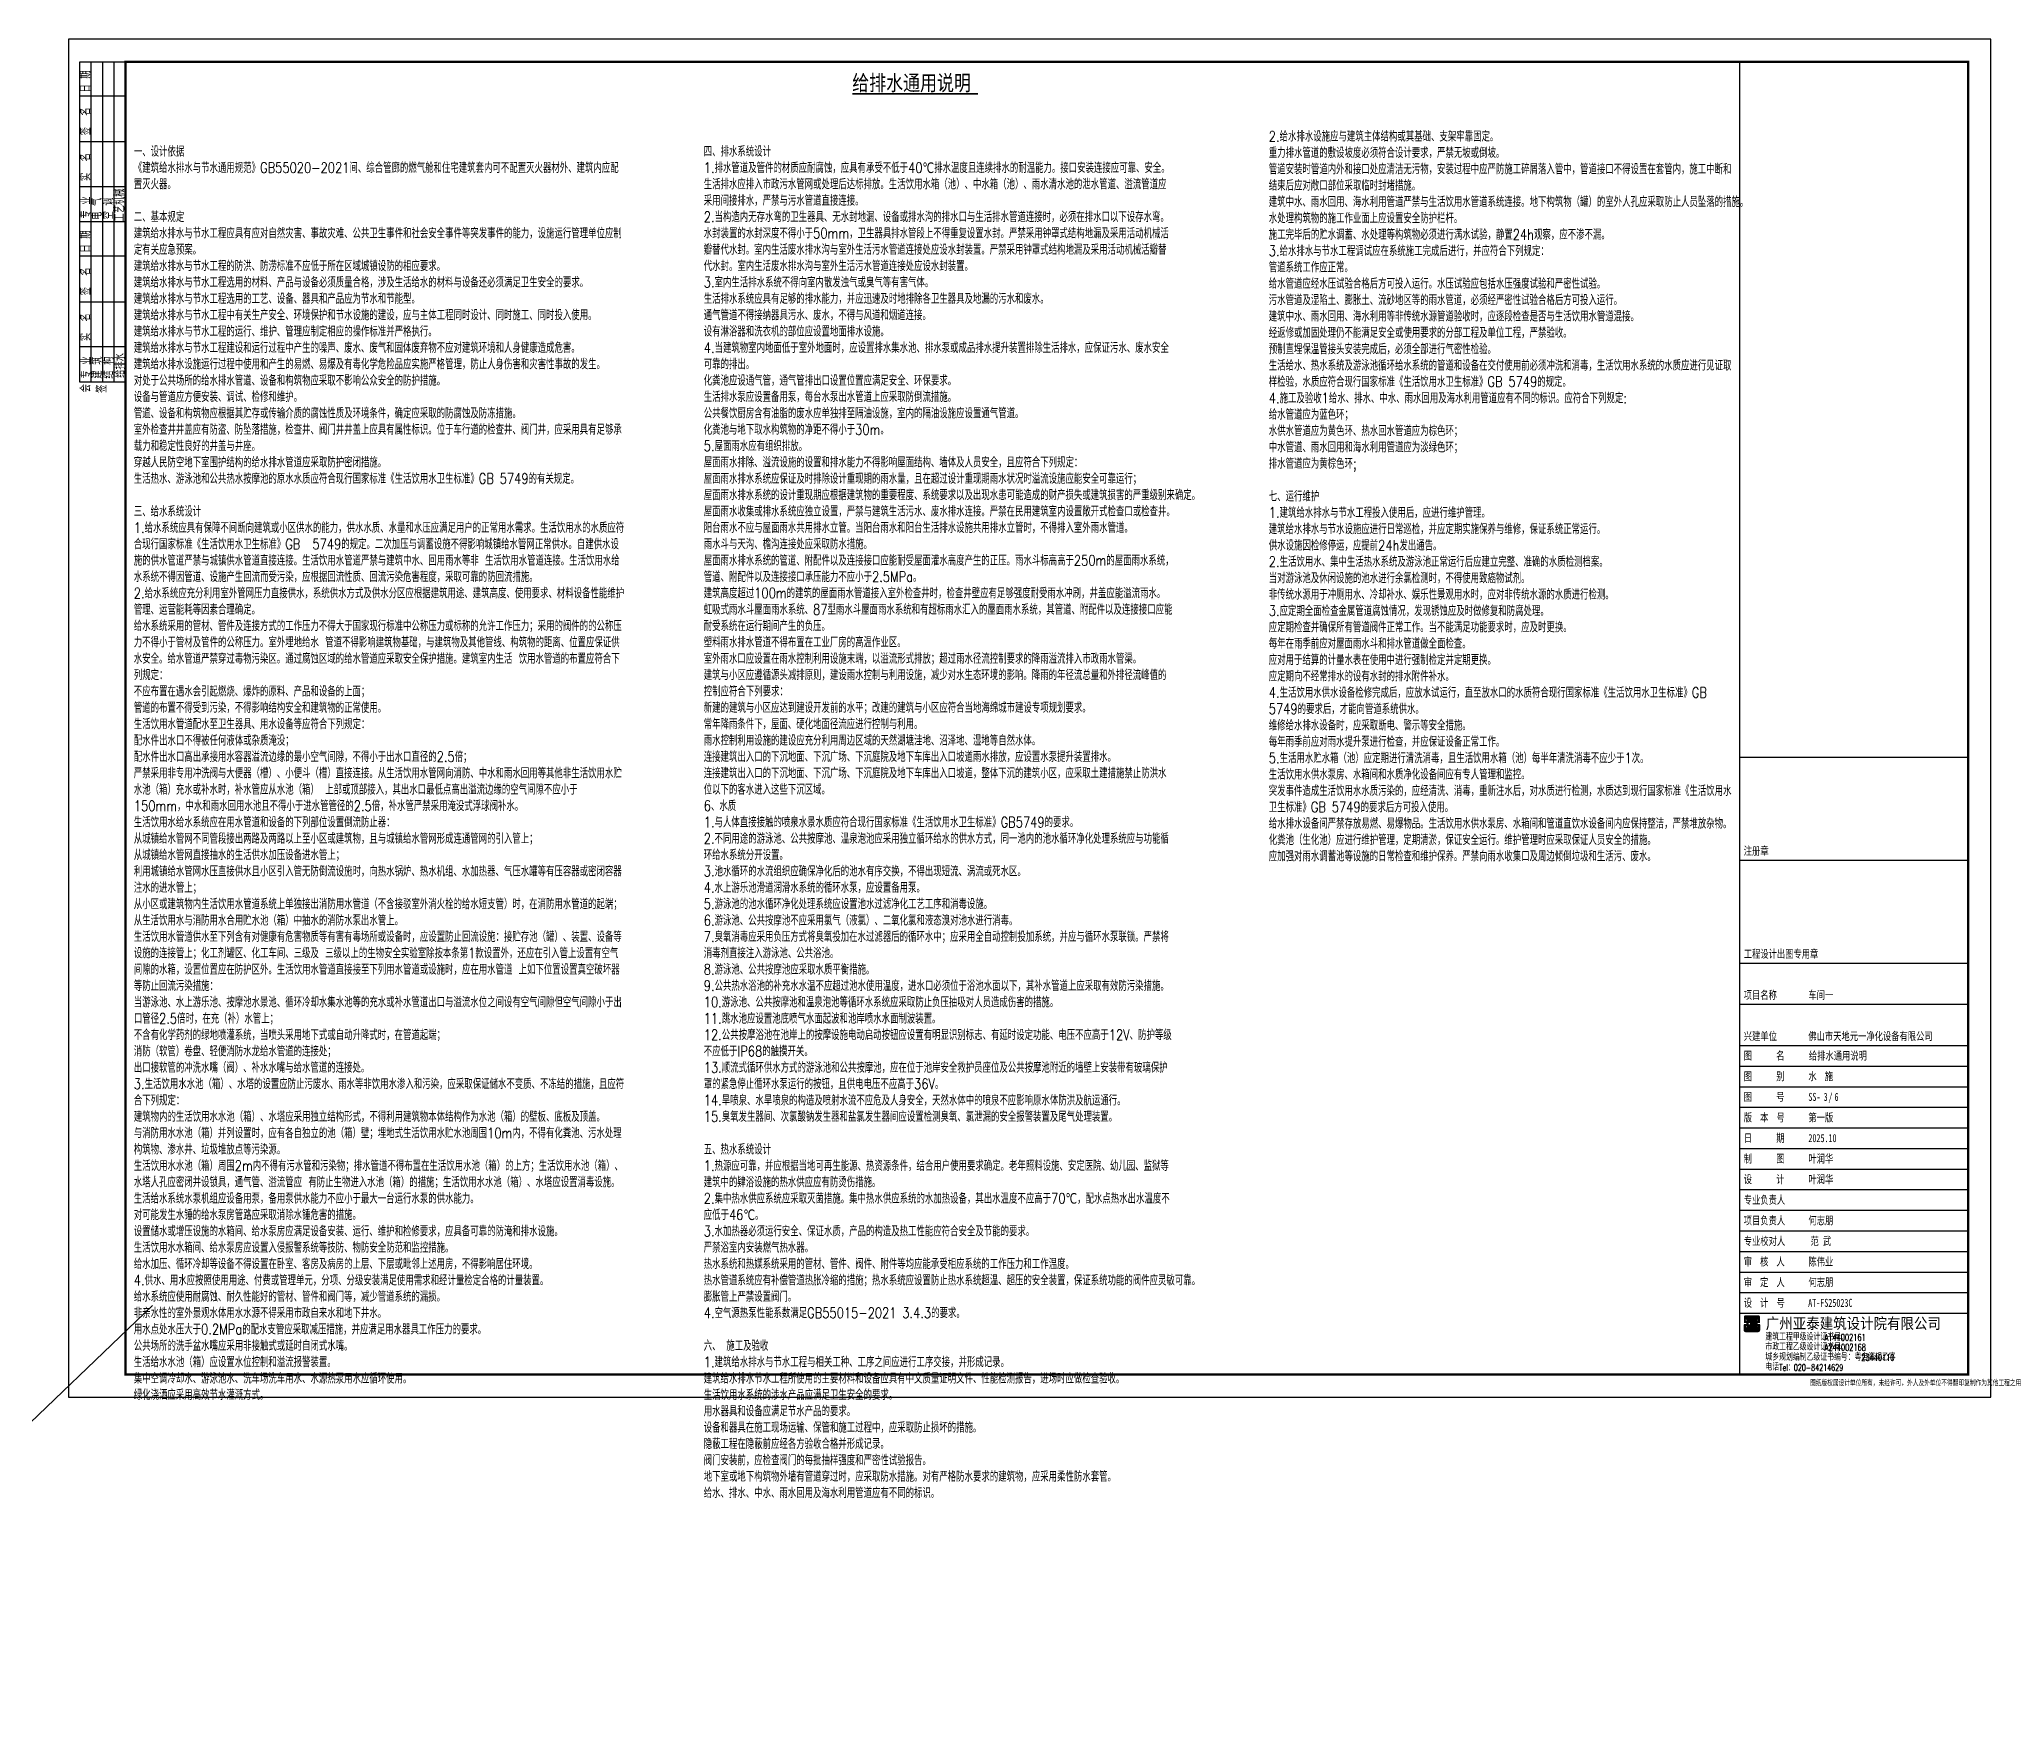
# Model space of a CAD drawing. Extents: x -539947 to 213937, y -712430 to -438816.
# Drawn here: x -393552 to -308167, y -544277 to -471375 of the extents above; entities that cross this region are included whole.
import ezdxf
from ezdxf.enums import TextEntityAlignment as Align

# ---------------------------------------------------------------- set-up
doc = ezdxf.new("R2010")
doc.units = 0
doc.header["$LTSCALE"] = 1000
doc.header["$MEASUREMENT"] = 0
for name, color, linetype in [('2', 2, 'Continuous'), ('4', 4, 'Continuous'), ('9', 9, 'Continuous'), ('DIM_SYMB', 3, 'Continuous'), ('PUB_TITLE', 4, 'Continuous'), ('TWT_TEXT', 7, 'Continuous'), ('框', 130, 'Continuous'), ('给排水说明文字', 7, 'Continuous')]:
    doc.layers.add(name, color=color, linetype=linetype)
doc.styles.add('-宋体', font='simsun_0.shx', dxfattribs={"width": 0.8})
doc.styles.add('_TCH_DIM', font='SIMPLEX.shx', dxfattribs={"width": 0.8, "bigfont": 'GBCBIG.shx'})
doc.styles.add('TBC', font='simhei_0.shx', dxfattribs={"width": 0.9})
doc.styles.add('天正', font='simplex.shx', dxfattribs={"width": 0.7, "bigfont": 'hztxt.shx'})

# ---------------------------------------------------------------- blocks, each defined once
blk = doc.blocks.new('A$C54597E38')
at = {"layer": '9'}
h = blk.add_hatch(dxfattribs=at)
h.set_pattern_fill('ANSI31', color=256, scale=70.630202, angle=135, style=0)
h.set_pattern_definition([(180, (-153496.256, -56662.455), (-2e-15, -8.82877527), [])])
edge = h.paths.add_edge_path()
edge.add_line((99, 458), (99, 400))
edge.add_line((99, 400), (0, 400))
edge.add_line((0, 400), (0, 620))
edge.add_arc((64, 620), 63.6, 90, 180, ccw=False)
edge.add_line((64, 683), (622, 683))
edge.add_arc((622, 620), 63.6, 0, 90, ccw=False)
edge.add_line((685, 620), (685, 396))
edge.add_line((685, 396), (594, 396))
edge.add_line((594, 396), (594, 463))
edge.add_line((594, 463), (614, 463))
edge.add_line((614, 463), (624, 463))
edge.add_line((624, 463), (624, 613))
edge.add_line((624, 613), (68, 613))
edge.add_line((68, 613), (68, 458))
edge.add_line((68, 458), (99, 458))
h.paths.add_polyline_path([(369, 293), (369, 582), (586, 582), (586, 519), (436, 519), (436, 458), (557, 458), (557, 225), (431, 225), (431, 166), (588, 166), (588, 112), (370, 112), (370, 226), (321, 226), (321, 112), (103, 112), (103, 166), (260, 166), (260, 225), (133, 225), (133, 458), (255, 458), (255, 519), (104, 519), (104, 582), (321, 582), (321, 293)])
h.paths.add_polyline_path([(196, 399), (265, 399), (265, 289), (196, 289)], flags=16)
h.paths.add_polyline_path([(494, 399), (425, 399), (425, 289), (494, 289)], flags=16)
edge = h.paths.add_edge_path()
edge.add_line((99, 225), (99, 283))
edge.add_line((99, 283), (0, 283))
edge.add_line((0, 283), (0, 64))
edge.add_arc((64, 64), 63.6, 180, 270)
edge.add_line((64, 0), (622, 0))
edge.add_arc((622, 64), 63.6, 270, 360)
edge.add_line((685, 64), (685, 287))
edge.add_line((685, 287), (594, 287))
edge.add_line((594, 287), (594, 220))
edge.add_line((594, 220), (614, 220))
edge.add_line((614, 220), (624, 220))
edge.add_line((624, 220), (624, 71))
edge.add_line((624, 71), (68, 71))
edge.add_line((68, 71), (68, 225))
edge.add_line((68, 225), (99, 225))
blk.add_lwpolyline([(99, 225), (99, 283), (0, 283), (0, 64, 0.414214), (64, 0), (622, 0, 0.414214), (685, 64), (685, 287), (594, 287), (594, 220), (614, 220), (624, 220), (624, 71), (68, 71), (68, 225)], format="xyb", close=True, dxfattribs=at)
blk.add_lwpolyline([(369, 293), (369, 293), (369, 582), (586, 582), (586, 519), (436, 519), (436, 458), (557, 458), (557, 225), (431, 225), (431, 166), (588, 166), (588, 112), (370, 112), (370, 226), (321, 226), (321, 112), (103, 112), (103, 166), (260, 166), (260, 225), (133, 225), (133, 458), (255, 458), (255, 519), (104, 519), (104, 582), (321, 582), (321, 293), (369, 293)], dxfattribs=at)
blk.add_lwpolyline([(494, 399), (425, 399), (425, 289), (494, 289)], close=True, dxfattribs=at)
blk = doc.blocks.new('标框')
at = {"layer": '4'}
for p, q in [((-105112, 98008), (-105112, 71592)), ((-95112, 98008), (-95112, 71592))]:
    blk.add_line(p, q, dxfattribs=at)
at = {"layer": '框'}
for p, q in [((-105112, 111592), (-105112, 71592)), ((-95112, 111592), (-95112, 71592)), ((-105112, 98584), (-95112, 98584)), ((-105112, 94081), (-95112, 94081)), ((-105112, 89578), (-95112, 89578)), ((-105112, 87777), (-95112, 87777)), ((-105112, 85976), (-95112, 85976)), ((-105112, 85075), (-95112, 85075)), ((-105112, 84174), (-95112, 84174)), ((-105112, 83274), (-95112, 83274)), ((-105112, 82373), (-95112, 82373)), ((-105112, 81473), (-95112, 81473)), ((-105112, 80572), (-95112, 80572)), ((-105112, 79671), (-95112, 79671)), ((-105112, 78771), (-95112, 78771)), ((-105112, 77870), (-95112, 77870)), ((-105112, 76970), (-95112, 76970)), ((-105112, 76069), (-95112, 76069)), ((-105112, 75168), (-95112, 75168)), ((-105112, 74268), (-95112, 74268))]:
    blk.add_line(p, q, dxfattribs=at)
at = {"layer": '4'}
blk.add_blockref('A$C54597E38', (-104913, 73473), dxfattribs=at)
at = {"layer": 'TWT_TEXT', "style": 'TBC', "width": 0.9}
blk.add_text('广州亚泰建筑设计院有限公司', height=480, dxfattribs=at).set_placement((-103962, 73582))
at = {"layer": 'TWT_TEXT', "style": '_TCH_DIM'}
for s, height, p in [('建筑工程甲级设计证书号：', 300, (-103979, 73080)), ('市政工程乙级设计证书号：', 300, (-103979, 72647)), ('城乡规划编制乙级证书编号：粤自资规乙字', 300, (-103979, 72198)), ('电话', 300, (-103979, 71765)), ('图纸版权属设计单位所有，未经许可，外人及外单位不得翻印复制作为其他工程之用', 249.73, (-102027, 71082))]:
    blk.add_text(s, height=height, rotation=359.99972, dxfattribs=at).set_placement(p)
at = {"layer": 'TWT_TEXT', "style": '天正', "width": 0.67}
for s, height, p in [('A144002161', 300, (-101392, 73058)), ('A244002168', 300, (-101382, 72625)), ('Tel：020-84214629', 290, (-103368, 71744)), ('23440110', 300, (-99787, 72179))]:
    blk.add_text(s, height=height, rotation=359.99972, dxfattribs=at).set_placement(p)
at = {"layer": '框', "style": '-宋体', "width": 0.74}
for s, p in [('注册章', (-104927, 94312)), ('工程设计出图专用章', (-104926, 89809)), ('项目名称', (-104926, 88008)), ('车间一', (-102099, 88008)), ('兴建单位', (-104926, 86207)), ('佛山市天地元一净化设备有限公司', (-102100, 86207)), ('图      名', (-104926, 85353)), ('图      别', (-104926, 84452)), ('图      号', (-104926, 83552)), ('版  本  号', (-104927, 82651)), ('第一版', (-102100, 82651)), ('日      期', (-104926, 81751)), ('2025.10', (-102099, 81751)), ('制      图', (-104926, 80850)), ('设      计', (-104926, 79950)), ('专业负责人', (-104926, 79049)), ('项目负责人', (-104926, 78148)), ('专业校对人', (-104926, 77248)), ('审  核  人', (-104926, 76347)), ('审  定  人', (-104926, 75447)), ('设  计  号', (-104926, 74546)), ('AT-FS25023C', (-102108, 74546))]:
    blk.add_text(s, height=350, dxfattribs=at).set_placement(p)
for s, p in [('叶润华', (-101553, 80850)), ('叶润华', (-101553, 79950)), ('何志朋', (-101553, 78148)), ('范 武', (-101553, 77248)), ('陈伟业', (-101553, 76347)), ('何志朋', (-101553, 75447))]:
    blk.add_text(s, height=350, dxfattribs=at).set_placement(p, align=Align.CENTER)
blk = doc.blocks.new('框')
at = {"layer": '4'}
for p, q in [((-296744, 162730), (-296744, 136314)), ((-286744, 162730), (-286744, 136314))]:
    blk.add_line(p, q, dxfattribs=at)
at = {"layer": '框'}
for p, q in [((-296744, 176314), (-296744, 136314)), ((-286744, 176314), (-286744, 136314))]:
    blk.add_line(p, q, dxfattribs=at)
at = {"layer": '4'}
blk.add_blockref('标框', (-191632, 64721), dxfattribs=at)
at = {"layer": '框', "style": '-宋体', "width": 0.74}
for s, p in [('水  施', (-293732, 149174)), ('SS-  /', (-293732, 148273)), ('6', (-292587, 148273))]:
    blk.add_text(s, height=350, dxfattribs=at).set_placement(p)
blk = doc.blocks.new('小签')
at = {"layer": '4'}
for p, q in [((-16433, 275229), (-16433, 289229)), ((-16433, 289229), (-14433, 289229)), ((-15933, 275229), (-15933, 289229)), ((-15433, 275229), (-15433, 289229)), ((-14933, 275229), (-14933, 289229)), ((-14433, 275229), (-14433, 289229)), ((-14433, 287729), (-16433, 287729)), ((-14433, 285729), (-16433, 285729)), ((-14433, 283773), (-16433, 283773)), ((-14433, 282229), (-16433, 282229)), ((-14433, 280729), (-16433, 280729)), ((-14433, 278729), (-16433, 278729)), ((-14433, 276773), (-16433, 276773)), ((-14433, 275229), (-16433, 275229))]:
    blk.add_line(p, q, dxfattribs=at)
at = {"layer": '4', "style": '_TCH_DIM', "width": 0.8}
for s, p in [('日 期', (-15971, 287889)), ('签  名', (-15966, 286022)), ('实  名', (-15966, 284022)), ('专 业', (-15960, 282382)), ('电 气', (-15476, 282324)), ('空 调', (-14973, 282341)), ('工艺机械', (-14479, 282255)), ('日 期', (-15971, 280889)), ('签  名', (-15966, 279022)), ('实  名', (-15966, 277022)), ('专 业', (-15952, 275382)), ('建 筑', (-15465, 275376)), ('结 构', (-14963, 275380)), ('给排水', (-14463, 275413)), ('会', (-15962, 274781)), ('签', (-15258, 274757))]:
    blk.add_text(s, height=450, rotation=90, dxfattribs=at).set_placement(p)
blk = doc.blocks.new('A$C7B510A92')
at = {"layer": '4'}
blk.add_line((72600, 57933), (72600, 533), dxfattribs=at)
for name, p in [('小签', (16433, -231297)), ('框', (369344, -135781))]:
    blk.add_blockref(name, p, dxfattribs=at)

msp = doc.modelspace()

# ---------------------------------------------------------------- linework, layer by layer
at = {"layer": '2'}
msp.add_line((-388590.6, -526764.9), (-406891.9, -544276.8), dxfattribs=at)
at = {"layer": 'DIM_SYMB', "const_width": 70}
msp.add_lwpolyline([(-357980, -473765.9), (-352474.4, -473765.9)], dxfattribs=at)
at = {"layer": 'PUB_TITLE'}
msp.add_lwpolyline([(-308167.5, -530775), (-308167.5, -471375), (-392267.5, -471375), (-392267.5, -530775)], close=True, dxfattribs=at)
at = {"layer": 'PUB_TITLE', "const_width": 100}
msp.add_lwpolyline([(-309167.5, -529775), (-309167.5, -472375), (-389767.5, -472375), (-389767.5, -529775)], close=True, dxfattribs=at)

# ---------------------------------------------------------------- block references
at = {"layer": '4'}
msp.add_blockref('A$C7B510A92', (-391767.5, -530307.6), dxfattribs=at)

# ---------------------------------------------------------------- texts
at = {"layer": 'DIM_SYMB', "color": 7, "style": '-宋体', "width": 0.8}
msp.add_text('给排水通用说明', height=679.75, dxfattribs=at).set_placement((-357980, -473631.3))
at = {"layer": 'PUB_TITLE', "style": '-宋体', "width": 0.74}
msp.add_text('给排水通用说明', height=350, dxfattribs=at).set_placement((-316134.1, -516014.4))
at = {"layer": 'PUB_TITLE', "color": 4, "style": '-宋体', "width": 0.74}
msp.add_text('3', height=350, dxfattribs=at).set_placement((-315398.9, -517813.9), align=Align.CENTER)
at = {"layer": '给排水说明文字', "color": 0, "char_height": 460, "attachment_point": 1, "line_spacing_factor": 0.933044, "style": '_TCH_DIM'}
for s, insert, width in [('\\A1;{\\C256;2.给水排水设施应与建筑主体结构或其基础、支架牢靠固定。\\P重力排水管道的敷设坡度必须符合设计要求，严禁无坡或倒坡。\\P管道安装时管道内外和接口处应清洁无污物，安装过程中应严防施工碎屑落入管中，管道接口不得设置在套管内，施工中断和结束后应对敞口部位采取临时封堵措施。\\P建筑中水、雨水回用、海水利用管道严禁与生活饮用水管道系统连接。地下构筑物（罐）的室外人孔应采取防止人员坠落的措施。\\P水处理构筑物的施工作业面上应设置安全防护栏杆。\\P施工完毕后的贮水调蓄、水处理等构筑物必须进行满水试验，静置24h观察，应不渗不漏。\\P3.给水排水与节水工程调试应在系统施工完成后进行，并应符合下列规定：\\P管道系统工作应正常。\\P给水管道应经水压试验合格后方可投入运行。水压试验应包括水压强度试验和严密性试验。\\P污水管道及湿陷土、膨胀土、流砂地区等的雨水管道，必须经严密性试验合格后方可投入运行。\\P建筑中水、雨水回用、海水利用等非传统水源管道验收时，应逐段检查是否与生活饮用水管道混接。\\P经返修或加固处理仍不能满足安全或使用要求的分部工程及单位工程，严禁验收。\\P预制直埋保温管接头安装完成后，必须全部进行气密性检验。\\P生活给水、热水系统及游泳池循环给水系统的管道和设备在交付使用前必须冲洗和消毒，生活饮用水系统的水质应进行见证取样检验，水质应符合现行国家标准《生活饮用水卫生标准》GB 5749的规定。\\P4.施工及验收1给水、排水、中水、雨水回用及海水利用管道应有不同的标识。应符合下列规定:\\P给水管道应为蓝色环；\\P水供水管道应为黄色环、热水回水管道应为棕色环；\\P中水管道、雨水回用和海水利用管道应为淡绿色环；\\P排水管道应为黄棕色环; \\P\\P七、运行维护\\P1.建筑给水排水与节水工程投入使用后，应进行维护管理。\\P建筑给水排水与节水设施应进行日常巡检，并应定期实施保养与维修，保证系统正常运行。\\P供水设施因检修停运，应提前24h发出通告。\\P2.生活饮用水、集中生活热水系统及游泳池正常运行后应建立完整、准确的水质检测档案。\\P当对游泳池及休闲设施的池水进行余氯检测时，不得使用致癌物试剂。\\P非传统水源用于冲厕用水、冷却补水、娱乐性景观用水时，应对非传统水源的水质进行检测。\\P3.应定期全面检查金属管道腐蚀情况，发现锈蚀应及时做修复和防腐处理。\\P应定期检查并确保所有管道阀件正常工作。当不能满足功能要求时，应及时更换。\\P每年在雨季前应对屋面雨水斗和排水管道做全面检查。\\P应对用于结算的计量水表在使用中进行强制检定并定期更换。\\P应定期向不经常排水的设有水封的排水附件补水。\\P4.生活饮用水供水设备检修完成后，应放水试运行，直至放水口的水质符合现行国家标准《生活饮用水卫生标准》GB 5749的要求后，才能向管道系统供水。\\P维修给水排水设备时，应采取断电、警示等安全措施。\\P每年雨季前应对雨水提升泵进行检查，并应保证设备正常工作。\\P5.生活用水贮水箱（池）应定期进行清洗消毒，且生活饮用水箱（池）每半年清洗消毒不应少于1次。\\P生活饮用水供水泵房、水箱间和水质净化设备间应有专人管理和监控。\\P突发事件造成生活饮用水水质污染的，应经清洗、消毒，重新注水后，对水质进行检测，水质达到现行国家标准《生活饮用水卫生标准》GB 5749的要求后方可投入使用。\\P给水排水设备间严禁存放易燃、易爆物品。生活饮用水供水泵房、水箱间和管道直饮水设备间内应保持整洁，严禁堆放杂物。\\P化粪池（生化池）应进行维护管理，定期清淤，保证安全运行。维护管理时应采取保证人员安全的措施。\\P应加强对雨水调蓄池等设施的日常检查和维护保养。严禁向雨水收集口及周边倾倒垃圾和生活污、废水。}', (-339758.5, -475398.4), 20517.893), ('\\A1;{\\C256;一、设计依据\\P《建筑给水排水与节水通用规范》GB55020-2021间、综合管廊的燃气舱和住宅建筑套内可不配置灭火器材外、建筑内应配置灭火器。\\P\\H1.1116x; \\H0.89961x;\\P二、基本规定\\H1.0844x; \\H0.9222x;\\P建筑给水排水与节水工程应具有应对自然灾害、事故灾难、公共卫生事件和社会安全事件等突发事件的能力，设施运行管理单位应制定有关应急预案。\\H1.091x; \\H0.91659x;\\P建筑给水排水与节水工程的防洪、防涝标准不应低于所在区域城镇设防的相应要求。\\H1.0894x; \\H0.91795x;\\P建筑给水排水与节水工程选用的材料、产品与设备必须质量合格，涉及生活给水的材料与设备还必须满足卫生安全的要求。\\H1.0898x; \\H0.91762x;\\P建筑给水排水与节水工程选用的工艺、设备、器具和产品应为节水和节能型。\\H1.0897x; \\H0.9177x;\\P建筑给水排水与节水工程中有关生产安全、环境保护和节水设施的建设，应与主体工程同时设计、同时施工、同时投入使用。\\H1.0897x; \\H0.91768x;\\P建筑给水排水与节水工程的运行、维护、管理应制定相应的操作标准并严格执行。\\H1.0897x; \\H0.91768x;\\P建筑给水排水与节水工程建设和运行过程中产生的噪声、废水、废气和固体废弃物不应对建筑环境和人身健康造成危害。\\H1.0897x; \\H0.91768x;\\P建筑给水排水设施运行过程中使用和产生的易燃、易爆及有毒化学危险品应实施严格管理，防止人身伤害和灾害性事故的发生。\\H1.0897x; \\H0.91768x;\\P对处于公共场所的给水排水管道、设备和构筑物应采取不影响公众安全的防护措施。\\H1.0897x; \\H0.91768x;\\P设备与管道应方便安装、调试、检修和维护。\\H1.0897x; \\H0.91768x;\\P管道、设备和构筑物应根据其贮存或传输介质的腐蚀性质及环境条件，确定应采取的防腐蚀及防冻措施。\\H1.0897x; \\H0.91768x;\\P室外检查井井盖应有防盗、防坠落措施，检查井、阀门井井盖上应具有属性标识。位于车行道的检查井、阀门井，应采用具有足够承载力和稳定性良好的井盖与井座。\\H1.0897x; \\H0.91768x;\\P穿越人民防空地下室围护结构的给水排水管道应采取防护密闭措施。\\H1.0897x; \\H0.91768x;\\P生活热水、游泳池和公共热水按摩池的原水水质应符合现行国家标准《生活饮用水卫生标准》GB 5749的有关规定。\\H1.0897x; \\H0.91768x;\\P\\H1.0897x; \\H0.91768x;\\P三、给水系统设计\\H1.0897x; \\H0.91768x;\\P1.给水系统应具有保障不间断向建筑或小区供水的能力，供水水质、水量和水压应满足用户的正常用水需求。生活饮用水的水质应符合现行国家标准《生活饮用水卫生标准》GB \\H1.0897x; \\H0.91768x;5749的规定。二次加压与调蓄设施不得影响城镇给水管网正常供水。自建供水设施的供水管道严禁与城镇供水管道直接连接。生活饮用水管道严禁与建筑中水、回用雨水等非\\H1.0897x; \\H0.91768x;生活饮用水管道连接。生活饮用水给水系统不得因管道、设施产生回流而受污染，应根据回流性质、回流污染危害程度，采取可靠的防回流措施。\\H1.0897x; \\H0.91768x;\\P2.给水系统应充分利用室外管网压力直接供水，系统供水方式及供水分区应根据建筑用途、建筑高度、使用要求、材料设备性能维护管理、运营能耗等因素合理确定。\\H1.0897x; \\H0.91768x;\\P给水系统采用的管材、管件及连接方式的工作压力不得大于国家现行标准中公称压力或标称的允许工作压力；采用的阀件的的公称压力不得小于管材及管件的公称压力。室外埋地给水\\H1.0897x; \\H0.91768x;管道不得影响建筑物基础，与建筑物及其他管线、构筑物的距离、位置应保证供水安全。给水管道严禁穿过毒物污染区。通过腐蚀区域的给水管道应采取安全保护措施。建筑室内生活\\H1.0897x; \\H0.91768x;饮用水管道的布置应符合下列规定：\\H1.0897x; \\H0.91768x;\\P不应布置在遇水会引起燃烧、爆炸的原料、产品和设备的上面；\\H1.0897x; \\H0.91768x;\\P管道的布置不得受到污染，不得影响结构安全和建筑物的正常使用。\\H1.0897x; \\H0.91768x;\\P生活饮用水管道配水至卫生器具、用水设备等应符合下列规定：\\H1.0897x; \\H0.91768x;\\P配水件出水口不得被任何液体或杂质淹没；\\H1.0897x; \\H0.91768x;\\P配水件出水口高出承接用水容器溢流边缘的最小空气间隙，不得小于出水口直径的2.5倍；\\H1.0897x; \\H0.91768x;\\P严禁采用非专用冲洗阀与大便器（槽）、小便斗（槽）直接连接。从生活饮用水管网向消防、中水和雨水回用等其他非生活饮用水贮水池（箱）充水或补水时，补水管应从水池（箱）\\H1.0897x; \\H0.91768x;上部或顶部接入，其出水口最低点高出溢流边缘的空气间隙不应小于150mm，中水和雨水回用水池且不得小于进水管管径的2.5倍，补水管严禁采用淹没式浮球阀补水。\\H1.0897x; \\H0.91768x;\\P生活饮用水给水系统应在用水管道和设备的下列部位设置倒流防止器：\\H1.0897x; \\H0.91768x;\\P从城镇给水管网不同管段接出两路及两路以上至小区或建筑物，且与城镇给水管网形成连通管网的引入管上；\\H1.0897x; \\H0.91768x;\\P从城镇给水管网直接抽水的生活供水加压设备进水管上；\\H1.0897x; \\H0.91768x;\\P利用城镇给水管网水压直接供水且小区引入管无防倒流设施时，向热水锅炉、热水机组、水加热器、气压水罐等有压容器或密闭容器注水的进水管上；\\H1.0897x; \\H0.91768x;\\P从小区或建筑物内生活饮用水管道系统上单独接出消防用水管道（不含接驳室外消火栓的给水短支管）时，在消防用水管道的起端；\\H1.0897x; \\H0.91768x;\\P从生活饮用水与消防用水合用贮水池（箱）中抽水的消防水泵出水管上。\\H1.0897x; \\H0.91768x;\\P生活饮用水管道供水至下列含有对健康有危害物质等有害有毒场所或设备时，应设置防止回流设施：接贮存池（罐）、装置、设备等设施的连接管上；化工剂罐区、化工车间、三级及\\H1.0897x; \\H0.91768x;三级以上的生物安全实验室除按本条第1款设置外，还应在引入管上设置有空气间隙的水箱，设置位置应在防护区外。生活饮用水管道直接接至下列用水管道或设施时，应在用水管道\\H1.0897x; \\H0.91768x;上如下位置设置真空破坏器等防止回流污染措施：\\H1.0897x; \\H0.91768x;\\P当游泳池、水上游乐池、按摩池水景池、循环冷却水集水池等的充水或补水管道出口与溢流水位之间设有空气间隙但空气间隙小于出口管径2.5倍时，在充（补）水管上；\\H1.0897x; \\H0.91768x;\\P不含有化学药剂的绿地喷灌系统，当喷头采用地下式或自动升降式时，在管道起端；\\H1.0897x; \\H0.91768x;\\P消防（软管）卷盘、轻便消防水龙给水管道的连接处；\\H1.0897x; \\H0.91768x;\\P出口接软管的冲洗水嘴（阀）、补水水嘴与给水管道的连接处。\\H1.0897x; \\H0.91768x;\\P3.生活饮用水水池（箱）、水塔的设置应防止污废水、雨水等非饮用水渗入和污染，应采取保证储水不变质、不冻结的措施，且应符合下列规定：\\H1.0897x; \\H0.91768x;\\P建筑物内的生活饮用水水池（箱）、水塔应采用独立结构形式，不得利用建筑物本体结构作为水池（箱）的壁板、底板及顶盖。\\H1.0897x; \\H0.91768x;\\P与消防用水水池（箱）并列设置时，应有各自独立的池（箱）壁；埋地式生活饮用水贮水池周围10m内，不得有化粪池、污水处理构筑物、渗水井、垃圾堆放点等污染源。\\H1.0897x; \\H0.91768x;\\P生活饮用水水池（箱）周围2m内不得有污水管和污染物；排水管道不得布置在生活饮用水池（箱）的上方；生活饮用水池（箱）、水塔人孔应密闭并设锁具，通气管、溢流管应\\H1.0897x; \\H0.91768x;有防止生物进入水池（箱）的措施；生活饮用水水池（箱）、水塔应设置消毒设施。\\H1.0897x; \\H0.91768x;\\P生活给水系统水泵机组应设备用泵，备用泵供水能力不应小于最大一台运行水泵的供水能力。\\H1.0897x; \\H0.91768x;\\P对可能发生水锤的给水泵房管路应采取消除水锤危害的措施。\\H1.0897x; \\H0.91768x;\\P设置储水或增压设施的水箱间、给水泵房应满足设备安装、运行、维护和检修要求，应具备可靠的防淹和排水设施。\\H1.0897x; \\H0.91768x;\\P生活饮用水水箱间、给水泵房应设置入侵报警系统等技防、物防安全防范和监控措施。\\H1.0897x; \\H0.91768x;\\P给水加压、循环冷却等设备不得设置在卧室、客房及病房的上层、下层或毗邻上述用房，不得影响居住环境。\\H1.0897x; \\H0.91768x;\\P4.供水、用水应按照使用用途、付费或管理单元，分项、分级安装满足使用需求和经计量检定合格的计量装置。\\H1.0897x; \\H0.91768x;\\P给水系统应使用耐腐蚀、耐久性能好的管材、管件和阀门等，减少管道系统的漏损。\\H1.0897x; \\H0.91768x;\\P非亲水性的室外景观水体用水水源不得采用市政自来水和地下井水。\\H1.0897x; \\H0.91768x;\\P用水点处水压大于0.2MPa的配水支管应采取减压措施，并应满足用水器具工作压力的要求。\\H1.0897x; \\H0.91768x;\\P公共场所的洗手盆水嘴应采用非接触式或延时自闭式水嘴。\\H1.0897x; \\H0.91768x;\\P生活给水水池（箱）应设置水位控制和溢流报警装置。\\H1.0897x; \\H0.91768x;\\P集中空调冷却水、游泳池水、洗车场洗车用水、水源热泵用水应循环使用。\\H1.0897x; \\H0.91768x;\\P绿化浇洒应采用高效节水灌溉方式。\\H1.0897x; }', (-389406.5, -476057.2), 21431.143), ('\\A1;{\\C256;四、排水系统设计\\P1.排水管道及管件的材质应耐腐蚀，应具有承受不低于40℃排水温度且连续排水的耐温能力。接口安装连接应可靠、安全。生活排水应排入市政污水管网或处理后达标排放。生活饮用水箱（池）、中水箱（池）、雨水清水池的泄水管道、溢流管道应采用间接排水，严禁与污水管道直接连接。\\P2.当构造内无存水弯的卫生器具、无水封地漏、设备或排水沟的排水口与生活排水管道连接时，必须在排水口以下设存水弯。水封装置的水封深度不得小于50mm，卫生器具排水管段上不得重复设置水封。严禁采用钟罩式结构地漏及采用活动机械活瓣替代水封。室内生活废水排水沟与室外生活污水管道连接处应设水封装置。严禁采用钟罩式结构地漏及采用活动机械活瓣替代水封。室内生活废水排水沟与室外生活污水管道连接处应设水封装置。\\P3.室内生活排水系统不得向室内散发浊气或臭气等有害气体。\\P生活排水系统应具有足够的排水能力，并应迅速及时地排除各卫生器具及地漏的污水和废水。\\P通气管道不得接纳器具污水、废水，不得与风道和烟道连接。\\P设有淋浴器和洗衣机的部位应设置地面排水设施。\\P4.当建筑物室内地面低于室外地面时，应设置排水集水池、排水泵或成品排水提升装置排除生活排水，应保证污水、废水安全可靠的排出。\\P化粪池应设通气管，通气管排出口设置位置应满足安全、环保要求。\\P生活排水泵应设置备用泵，每台水泵出水管道上应采取防倒流措施。\\P公共餐饮厨房含有油脂的废水应单独排至隔油设施，室内的隔油设施应设置通气管道。\\P化粪池与地下取水构筑物的净距不得小于30m。\\P5.屋面雨水应有组织排放。\\P屋面雨水排除、溢流设施的设置和排水能力不得影响屋面结构、墙体及人员安全，且应符合下列规定：\\P屋面雨水排水系统应保证及时排除设计重现期的雨水量，且在超过设计重现期雨水状况时溢流设施应能安全可靠运行；\\P屋面雨水排水系统的设计重现期应根据建筑物的重要程度、系统要求以及出现水患可能造成的财产损失或建筑损害的严重级别来确定。\\P屋面雨水收集或排水系统应独立设置，严禁与建筑生活污水、废水排水连接。严禁在民用建筑室内设置敞开式检查口或检查井。\\P阳台雨水不应与屋面雨水共用排水立管。当阳台雨水和阳台生活排水设施共用排水立管时，不得排入室外雨水管道。\\P雨水斗与天沟、檐沟连接处应采取防水措施。\\P屋面雨水排水系统的管道、附配件以及连接接口应能耐受屋面灌水高度产生的正压。雨水斗标高高于250m的屋面雨水系统，管道、附配件以及连接接口承压能力不应小于2.5MPa。\\P建筑高度超过100m的建筑的屋面雨水管道接入室外检查井时，检查井壁应有足够强度耐受雨水冲刷，井盖应能溢流雨水。\\P虹吸式雨水斗屋面雨水系统、87型雨水斗屋面雨水系统和有超标雨水汇入的屋面雨水系统，其管道、附配件以及连接接口应能耐受系统在运行期间产生的负压。\\P塑料雨水排水管道不得布置在工业厂房的高温作业区。\\P室外雨水口应设置在雨水控制利用设施末端，以溢流形式排放；超过雨水径流控制要求的降雨溢流排入市政雨水管渠。\\P建筑与小区应遵循源头减排原则，建设雨水控制与利用设施，减少对水生态环境的影响。降雨的年径流总量和外排径流峰值的控制应符合下列要求：\\P新建的建筑与小区应达到建设开发前的水平；改建的建筑与小区应符合当地海绵城市建设专项规划要求。\\P常年降雨条件下，屋面、硬化地面径流应进行控制与利用。\\P雨水控制利用设施的建设应充分利用周边区域的天然湖塘洼地、沼泽地、湿地等自然水体。\\P连接建筑出入口的下沉地面、下沉广场、下沉庭院及地下车库出入口坡道雨水排放，应设置水泵提升装置排水。\\P连接建筑出入口的下沉地面、下沉广场、下沉庭院及地下车库出入口坡道，整体下沉的建筑小区，应采取土建措施禁止防洪水位以下的客水进入这些下沉区域。\\P6、水质\\P1.与人体直接接触的喷泉水景水质应符合现行国家标准《生活饮用水卫生标准》GB5749的要求。 \\P2.不同用途的游泳池、公共按摩池、温泉泡池应采用独立循环给水的供水方式，同一池内的池水循环净化处理系统应与功能循环给水系统分开设置。\\P3.池水循环的水流组织应确保净化后的池水有序交换，不得出现短流、涡流或死水区。\\P4.水上游乐池滑道润滑水系统的循环水泵，应设置备用泵。\\P5.游泳池的池水循环净化处理系统应设置池水过滤净化工艺工序和消毒设施。\\P6.游泳池、公共按摩池不应采用氯气（液氯）、二氧化氯和液态溴对池水进行消毒。\\P7.臭氧消毒应采用负压方式将臭氧投加在水过滤器后的循环水中；应采用全自动控制投加系统，并应与循环水泵联锁。严禁将消毒剂直接注入游泳池、公共浴池。\\P8.游泳池、公共按摩池应采取水质平衡措施。\\P9.公共热水浴池的补充水水温不应超过池水使用温度，进水口必须位于浴池水面以下，其补水管道上应采取有效防污染措施。\\P10.游泳池、公共按摩池和温泉泡池等循环水系统应采取防止负压抽吸对人员造成伤害的措施。\\P11.跳水池应设置池底喷气水面起波和池岸喷水水面制波装置。\\P12.公共按摩浴池在池岸上的按摩设施电动启动按钮应设置有明显识别标志、有延时设定功能、电压不应高于12V、防护等级不应低于IP68的触摸开关。\\P13.顺流式循环供水方式的游泳池和公共按摩池，应在位于池岸安全救护员座位及公共按摩池附近的墙壁上安装带有玻璃保护罩的紧急停止循环水泵运行的按钮，且供电电压不应高于36V。\\P14.旱喷泉、水旱喷泉的构造及喷射水流不应危及人身安全，天然水体中的喷泉不应影响原水体防洪及航运通行。\\P15.臭氧发生器间、次氯酸钠发生器和盐氯发生器间应设置检测臭氧、氯泄漏的安全报警装置及尾气处理装置。\\P\\P五、热水系统设计\\P1.热源应可靠，并应根据当地可再生能源、热资源条件，结合用户使用要求确定。老年照料设施、安定医院、幼儿园、监狱等建筑中的肄浴设施的热水供应应有防烫伤措施。\\P2.集中热水供应系统应采取灭菌措施。集中热水供应系统的水加热设备，其出水温度不应高于70℃，配水点热水出水温度不应低于46℃。\\P3.水加热器必须运行安全、保证水质，产品的构造及热工性能应符合安全及节能的要求。\\P严禁浴室内安装燃气热水器。\\P热水系统和热媒系统采用的管材、管件、阀件、附件等均应能承受相应系统的工作压力和工作温度。\\P热水管道系统应有补偿管道热胀冷缩的措施；热水系统应设置防止热水系统超温、超压的安全装置，保证系统功能的阀件应灵敏可靠。\\P膨胀管上严禁设置阀门。\\P4.空气源热泵性能系数满足GB55015-2021 3.4.3的要求。\\P\\P六、 施工及验收\\P1.建筑给水排水与节水工程与相关工种、工序之间应进行工序交接，并形成记录。\\P建筑给水排水节水工程所使用的主要材料和设备应具有中文质量证明文件、性能检测报告，进场时应做检查验收。\\P生活饮用水系统的涉水产品应满足卫生安全的要求。\\P用水器具和设备应满足节水产品的要求。\\P设备和器具在施工现场运输、保管和施工过程中，应采取防止损坏的措施。\\P隐蔽工程在隐蔽前应经各方验收合格并形成记录。\\P阀门安装前，应检查阀门的每批抽样强度和严密性试验报告。\\P地下室或地下构筑物外墙有管道穿过时，应采取防水措施。对有严格防水要求的建筑物，应采用柔性防水套管。\\P给水、排水、中水、雨水回用及海水利用管道应有不同的标识。}', (-364475.6, -476057.2), 20517.893)]:
    msp.add_mtext(s, dxfattribs=dict(at, insert=insert, width=width))

doc.saveas('drawing.dxf')
